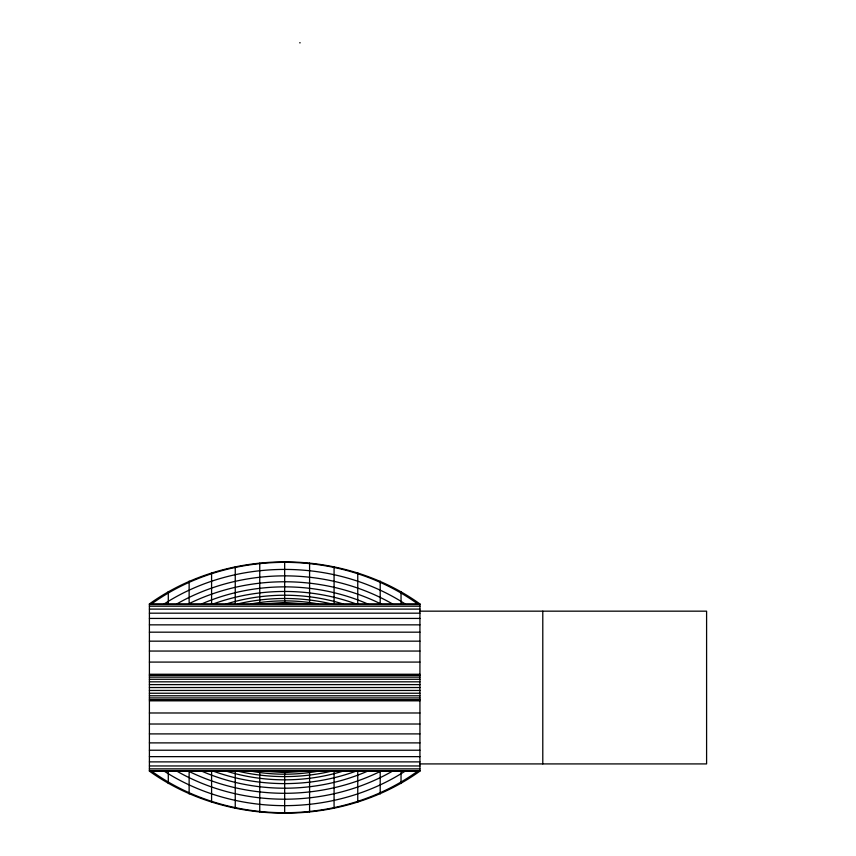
<?xml version="1.0" encoding="UTF-8"?>
<svg xmlns="http://www.w3.org/2000/svg" width="856" height="856" viewBox="0 0 856 856"><rect width="100%" height="100%" fill="white"/><g stroke="black" fill="none" stroke-linecap="round" stroke-linejoin="round"><path stroke-width="1.28" d="M164.159 603.94C235.454 557.909 333.883 557.909 405.177 603.94M405.177 771.128C333.883 817.159 235.454 817.159 164.159 771.128M151.566 603.94C228.359 548.471 340.966 548.471 417.76 603.94M417.76 771.128C340.966 826.596 228.359 826.596 151.566 771.128M149.404 603.94C227.6 547.872 341.726 547.872 419.932 603.94L419.932 771.128C341.726 827.196 227.6 827.196 149.404 771.128L149.404 603.94L419.932 603.94M188.555 603.94L189.133 603.598C248.465 574.494 320.861 574.494 380.192 603.598L380.781 603.94M380.781 771.128L380.192 771.47C320.861 800.574 248.465 800.574 189.133 771.47L188.555 771.128M176.807 603.94C242.034 566.501 327.302 566.501 392.53 603.94M392.53 771.128C327.302 808.567 242.034 808.567 176.807 771.128M201.663 603.94C253.761 581.171 315.564 581.171 367.663 603.94M367.663 771.128C315.564 793.897 253.761 793.897 201.663 771.128M226.294 603.94C263.969 592.331 305.367 592.331 343.042 603.94M343.042 771.128C305.367 782.737 263.969 782.737 226.294 771.128M213.219 603.94C258.972 587.302 310.364 587.302 356.107 603.94M356.107 771.128C310.364 787.777 258.972 787.777 213.219 771.128M251.097 603.94C273.16 599.842 296.165 599.842 318.239 603.94M318.239 771.128C296.165 775.226 273.16 775.226 251.097 771.128M237.658 603.94C268.474 596.664 300.852 596.664 331.668 603.94M331.668 771.128C300.852 778.414 268.474 778.414 237.658 771.128M262.086 603.94L284.663 602.517L307.24 603.94M279.045 603.94L290.28 603.94M290.28 771.128L279.045 771.128M307.24 771.128L284.663 772.551L262.086 771.128M299.643 42.8L300.221 42.8M149.404 604.486L419.932 604.486M149.404 606.208L419.932 606.208M149.404 609.108L419.932 609.108M419.932 611.163L706.596 611.163L706.596 763.916L419.932 763.916M149.404 613.185L419.932 613.185M149.404 618.428L419.932 618.428M149.404 624.848L419.932 624.848M149.404 632.177L419.932 632.177M149.404 641.165L419.932 641.165M149.404 651.052L419.932 651.052M149.404 662.084L419.932 662.084M149.404 674.25L419.932 674.25M149.404 675.416L419.932 675.416M149.404 677.128L419.932 677.128M149.404 679.29L419.932 679.29M149.404 681.825L419.932 681.825M149.404 684.618L419.932 684.618M149.404 687.539L419.932 687.539M149.404 690.45L419.932 690.45M149.404 693.242L419.932 693.242M149.404 695.778L419.932 695.778M149.404 697.94L419.932 697.94M149.404 699.652L419.932 699.652M149.404 700.829L419.932 700.829M149.404 712.984L419.932 712.984M149.404 724.015L419.932 724.015M149.404 733.902L419.932 733.902M149.404 742.89L419.932 742.89M149.404 750.22L419.932 750.22M149.404 756.64L419.932 756.64M149.404 761.883L419.932 761.883M149.404 765.96L419.932 765.96M149.404 768.859L419.932 768.859M149.404 770.593L419.932 770.593M149.404 771.128L419.932 771.128M542.79 611.163L542.79 763.916M401.036 591.539L401.036 603.94M401.036 771.128L401.036 783.529M380.192 581.096L380.192 603.94M380.192 771.128L380.192 793.972M357.755 572.792L357.755 603.94M357.755 771.128L357.755 802.275M334.075 566.758L334.075 603.94M334.075 771.128L334.075 808.31M309.583 563.098L309.583 603.94M309.583 771.128L309.583 811.97M284.663 561.868L284.663 603.94M284.663 771.128L284.663 813.2M259.753 563.098L259.753 603.94M259.753 771.128L259.753 811.97M235.25 566.758L235.25 603.94M235.25 771.128L235.25 808.31M211.582 572.792L211.582 603.94M211.582 771.128L211.582 802.275M189.133 581.096L189.133 603.94M189.133 771.128L189.133 793.972M168.29 591.539L168.29 603.94M168.29 771.128L168.29 783.529"/></g></svg>
